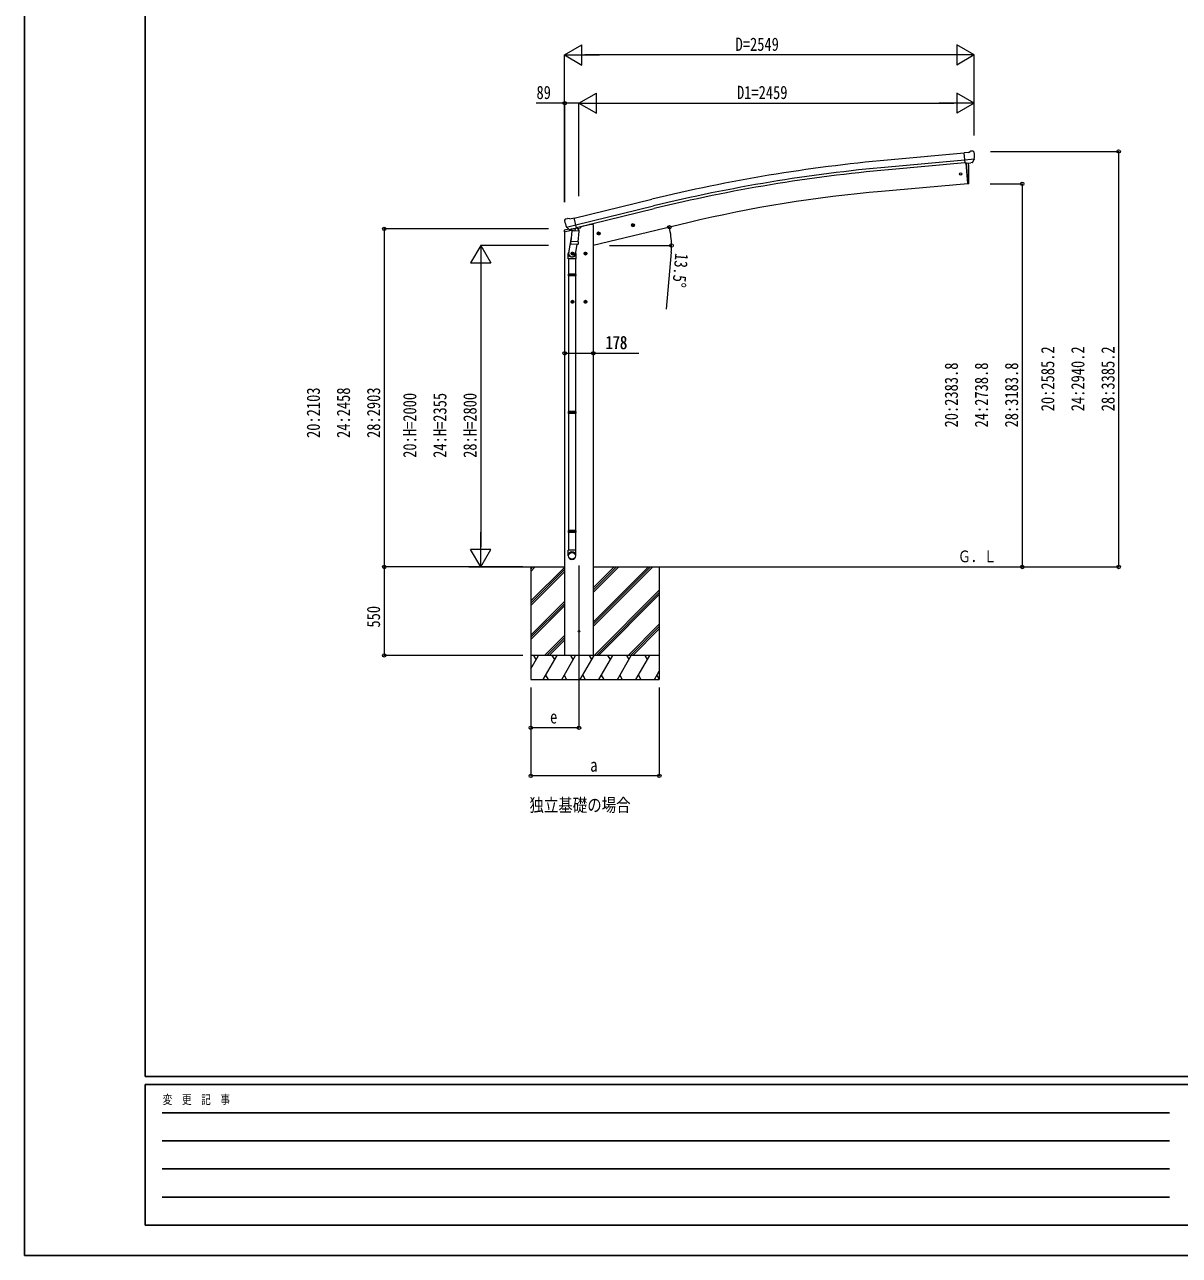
# Model space of a CAD drawing. Units: millimetres, scale not verified. Extents: x -10512 to 10512, y -7425 to 7425.
# Drawn here: x -10512 to -3325, y -7425 to 232 of the extents above; entities that cross this region are included whole.
import ezdxf
from ezdxf.enums import TextEntityAlignment as Align

# ---------------------------------------------------------------- set-up
doc = ezdxf.new("R2010")
doc.units = ezdxf.units.MM
doc.header["$LTSCALE"] = 30
doc.layers.add('0-2_USER1', color=92, linetype='Continuous')
doc.layers.add('0-7_YKK_ZWAK', color=134, linetype='Continuous')
for name, color, linetype, lineweight in [('0-3_YKK_12', 40, 'Continuous', 18), ('0-4_YKK_13', 120, 'Continuous', 18), ('0-5_YKK_A1', 120, 'Continuous', 18), ('0-6_YKK_D', 200, 'Continuous', 18)]:
    doc.layers.add(name, color=color, linetype=linetype, lineweight=lineweight)
doc.styles.add('ＭＳ ゴシック', font='')
doc.styles.get('ＭＳ ゴシック').set_extended_font_data('MS Gothic')

msp = doc.modelspace()

# ---------------------------------------------------------------- linework, layer by layer
at = {"layer": '0-3_YKK_12'}
msp.add_line((-7061.97, -3133.07), (-7061.97, -3892.28), dxfattribs=at)
at = {"layer": '0-4_YKK_13'}
for p, q in [((-4638.26, -563.51), (-4664.82, -565.83)), ((-4659.17, -630.49), (-4664.82, -565.83)), ((-4601.96, -605.8), (-4660.88, -610.95)), ((-4638.26, -563.51), (-4626.54, -556.74)), ((-4611.63, -555.16), (-4625.3, -556.35)), ((-4613.21, -625.28), (-4602.28, -606.35)), ((-4602.5, -560.91), (-4607.98, -556.31)), ((-4601.44, -562.95), (-4601.32, -564.29)), ((-4649.2, -629.62), (-4659.17, -630.49)), ((-4641.14, -756.21), (-4652.19, -629.88)), ((-4615.6, -626.68), (-4623.3, -627.36)), ((-4640.9, -758.98), (-4641.14, -756.21)), ((-4638.29, -758.59), (-4640.9, -758.98)), ((-7152.95, -987.69), (-7152.68, -988.84)), ((-7148.74, -979.11), (-7152.59, -985.41)), ((-7145.64, -976.87), (-7132.46, -973.7)), ((-7117.9, -976.38), (-7131.16, -973.68)), ((-7117.9, -976.38), (-7091.97, -970.15)), ((-7153.53, -1056.32), (-7110.5, -1045.99)), ((-7153.53, -1049.43), (-7153.53, -1056.32)), ((-7125.07, -1040.23), (-7151.23, -1046.51)), ((-7138.9, -1028), (-7081.39, -1014.19)), ((-7122.05, -1042.91), (-7138.43, -1028.42)), ((-7119.34, -1043.47), (-7111.82, -1041.67)), ((-7118.5, -1043.37), (-7116.97, -1043)), ((-7116.97, -1043), (-7080.27, -1034.19)), ((-7115.14, -1043.23), (-7115.19, -1043.97)), ((-7114.43, -1045.01), (-7088.62, -1051.45)), ((-7107.51, -1050.36), (-7112.19, -1117.19)), ((-7061.83, -1053.55), (-7107.51, -1050.36)), ((-7105.74, -1047.18), (-7105.97, -1050.46)), ((-7086.22, -1036.01), (-7087.24, -1050.62)), ((-7080.27, -1034.19), (-7078.74, -1033.82)), ((-7077.19, -1031.72), (-7076.24, -1031.78)), ((-7076.24, -1031.78), (-7062.93, -1047.1)), ((-7071.94, -1036.73), (-7052.81, -1032.14)), ((-7066.5, -1120.39), (-7061.83, -1053.55)), ((-7062.93, -1047.1), (-7063.37, -1053.44)), ((-7048.98, -1023.51), (-7048.98, -1027.27)), ((-6949.31, -1069.85), (-6929.87, -1065.18)), ((-6944.76, -1062.07), (-6946.89, -1069.27)), ((-6937.46, -1060.32), (-6944.76, -1062.07)), ((-6937.26, -1077.24), (-6941.92, -1057.79)), ((-6932.29, -1065.76), (-6937.46, -1060.32)), ((-6934.42, -1072.96), (-6932.29, -1065.76)), ((-6735.39, -1018.49), (-6715.94, -1013.82)), ((-6730.84, -1010.71), (-6732.97, -1017.91)), ((-6723.54, -1008.96), (-6730.84, -1010.71)), ((-6723.33, -1025.88), (-6728, -1006.43)), ((-6718.37, -1014.4), (-6723.54, -1008.96)), ((-6720.5, -1021.6), (-6718.37, -1014.4)), ((-7110.46, -1092.43), (-7126.37, -1188.6)), ((-7113.05, -1129.66), (-7112.17, -1117.19)), ((-7112.65, -1131.02), (-7112.65, -1131.02)), ((-7066.5, -1120.39), (-7112.19, -1117.19)), ((-7111.2, -1131.8), (-7069.51, -1134.71)), ((-7074.93, -1134.33), (-7085.67, -1197.92)), ((-7066.51, -1120.39), (-7067.4, -1133.08)), ((-7128.52, -1225.76), (-7128.52, -1191.41)), ((-7091.89, -1192.49), (-7111.89, -1192.49)), ((-7101.89, -1184.99), (-7108.39, -1188.74)), ((-7108.39, -1188.74), (-7108.39, -1196.25)), ((-7108.39, -1196.25), (-7101.89, -1200)), ((-7101.89, -1202.49), (-7101.89, -1182.49)), ((-7095.39, -1188.74), (-7101.89, -1184.99)), ((-7082.52, -1191.1), (-7082.52, -1225.76)), ((-7011.89, -1192.49), (-7031.89, -1192.49)), ((-7021.89, -1184.99), (-7028.39, -1188.74)), ((-7028.39, -1188.74), (-7028.39, -1196.25)), ((-7028.39, -1196.25), (-7021.89, -1200)), ((-7021.89, -1202.49), (-7021.89, -1182.49)), ((-7015.39, -1188.74), (-7021.89, -1184.99)), ((-7082.52, -1225.76), (-7128.52, -1225.76)), ((-7126.52, -1225.76), (-7126.52, -1319.76)), ((-7084.52, -1225.76), (-7084.52, -1319.76)), ((-7128.52, -1321.76), (-7127.52, -1319.76)), ((-7082.52, -1321.76), (-7128.52, -1321.76)), ((-7082.52, -1329.76), (-7128.52, -1329.76)), ((-7083.52, -1319.76), (-7127.52, -1319.76)), ((-7083.52, -1331.76), (-7127.52, -1331.76)), ((-7126.52, -1331.76), (-7126.52, -2175.95)), ((-7084.52, -1331.76), (-7084.52, -2175.95)), ((-7082.52, -1321.76), (-7083.52, -1319.76)), ((-7082.52, -1329.76), (-7083.52, -1331.76)), ((-7082.52, -1321.76), (-7082.52, -1329.76)), ((-7091.89, -1492.49), (-7111.89, -1492.49)), ((-7101.89, -1484.99), (-7108.39, -1488.74)), ((-7108.39, -1488.74), (-7108.39, -1496.25)), ((-7108.39, -1496.25), (-7101.89, -1500)), ((-7101.89, -1502.49), (-7101.89, -1482.49)), ((-7095.39, -1488.74), (-7101.89, -1484.99)), ((-7011.89, -1492.49), (-7031.89, -1492.49)), ((-7021.89, -1484.99), (-7028.39, -1488.74)), ((-7028.39, -1488.74), (-7028.39, -1496.25)), ((-7028.39, -1496.25), (-7021.89, -1500)), ((-7021.89, -1502.49), (-7021.89, -1482.49)), ((-7015.39, -1488.74), (-7021.89, -1484.99)), ((-7128.52, -2177.95), (-7127.52, -2175.95)), ((-7082.52, -2177.95), (-7128.52, -2177.95)), ((-7082.52, -2185.95), (-7128.52, -2185.95)), ((-7083.52, -2175.95), (-7127.52, -2175.95)), ((-7083.52, -2187.95), (-7127.52, -2187.95)), ((-7126.52, -2187.95), (-7126.52, -2916.13)), ((-7084.52, -2187.95), (-7084.52, -2916.13)), ((-7082.52, -2177.95), (-7083.52, -2175.95)), ((-7082.52, -2185.95), (-7083.52, -2187.95)), ((-7082.52, -2177.95), (-7082.52, -2185.95)), ((-7128.52, -2918.13), (-7127.52, -2916.13)), ((-7082.52, -2918.13), (-7128.52, -2918.13)), ((-7082.52, -2926.13), (-7128.52, -2926.13)), ((-7083.52, -2916.13), (-7127.52, -2916.13)), ((-7083.52, -2928.13), (-7127.52, -2928.13)), ((-7126.52, -2928.13), (-7126.52, -3038.13)), ((-7084.52, -2928.13), (-7084.52, -3038.13)), ((-7082.52, -2918.13), (-7083.52, -2916.13)), ((-7082.52, -2926.13), (-7083.52, -2928.13)), ((-7082.52, -2918.13), (-7082.52, -2926.13)), ((-7128.52, -3072.28), (-7128.52, -3038.13)), ((-7082.52, -3038.13), (-7128.52, -3038.13)), ((-7082.52, -3072.28), (-7082.52, -3038.13))]:
    msp.add_line(p, q, dxfattribs=at)
for points in [[(-4601.89, -605.17), (-4602.17, -606.15), (-4602.28, -606.35)], [(-4649.2, -629.62), (-4648.93, -629.69), (-4623.56, -627.47), (-4623.3, -627.36)], [(-4635.74, -755.76), (-4634.91, -730.13), (-4634.71, -703.64), (-4635.18, -677.15), (-4636.32, -650.68), (-4637.82, -628.72)], [(-7086.54, -1035.6), (-7076.81, -1033.27), (-7091.97, -970.15)], [(-7139.17, -1027.42), (-7138.59, -1028.26), (-7138.43, -1028.42)], [(-7086.54, -1035.6), (-7086.77, -1035.75), (-7111.54, -1041.7), (-7111.82, -1041.67)], [(-6946.89, -1069.27), (-6941.72, -1074.71), (-6934.42, -1072.96)], [(-6732.97, -1017.91), (-6727.8, -1023.35), (-6720.5, -1021.6)], [(-7101.89, -1200), (-7095.39, -1196.25), (-7095.39, -1188.74)], [(-7021.89, -1200), (-7015.39, -1196.25), (-7015.39, -1188.74)], [(-7128.52, -1321.76), (-7128.52, -1329.76), (-7127.52, -1331.76)], [(-7101.89, -1500), (-7095.39, -1496.25), (-7095.39, -1488.74)], [(-7021.89, -1500), (-7015.39, -1496.25), (-7015.39, -1488.74)], [(-7128.52, -2177.95), (-7128.52, -2185.95), (-7127.52, -2187.95)], [(-7128.52, -2918.13), (-7128.52, -2926.13), (-7127.52, -2928.13)]]:
    msp.add_lwpolyline(points, dxfattribs=at)
for centre, radius in [((-4686.45, -697.32), 6.5), ((-6939.59, -1067.51), 8.5), ((-6939.59, -1067.51), 7.7), ((-6939.59, -1067.51), 6.5), ((-6725.67, -1016.16), 8.5), ((-6725.67, -1016.16), 7.7), ((-6725.67, -1016.16), 6.5), ((-7101.89, -1192.49), 8.5), ((-7101.89, -1192.49), 7.7), ((-7101.89, -1192.49), 6.5), ((-7021.89, -1192.49), 8.5), ((-7021.89, -1192.49), 7.7), ((-7021.89, -1192.49), 6.5), ((-7101.89, -1492.49), 8.5), ((-7101.89, -1492.49), 7.7), ((-7101.89, -1492.49), 6.5), ((-7021.89, -1492.49), 8.5), ((-7021.89, -1492.49), 7.7), ((-7021.89, -1492.49), 6.5), ((-7061.97, -3542.26), 4.5)]:
    msp.add_circle(centre, radius, dxfattribs=at)
for centre, radius, start, end in [((-4625.04, -559.34), 3, 95, 120), ((-4611.2, -560.14), 5, 50.00648, 94.99352), ((-4802.95, -581.93), 202.4, 353.4085, 5), ((-4638.73, -755.63), 3, 278.50322, 357.46219), ((-6955.87, -941.59), 202.4, 193.5, 205.09125), ((-7144.47, -981.73), 5, 103.5, 148.5), ((-7131.76, -976.62), 3, 78.5, 103.5), ((-7150.53, -1049.43), 3, 103.5, 180), ((-7118.62, -1042.88), 0.5, 248.23754, 283.5), ((-7115.63, -1043.19), 0.5, 356, 103.5), ((-7114.19, -1044.04), 1, 176, 256), ((-7088.26, -1050.48), 1.03, 250.03897, 351.96569), ((-7085.62, -1036.09), 0.604, 100.59842, 172.20595), ((-7078.86, -1033.34), 0.5, 283.5, 318.76246), ((-7053.98, -1027.27), 5, 283.5, 0), ((-7111.11, -1129.83), 1.95, 175.04017, 217.47766), ((-7111.06, -1129.8), 2, 217.40962, 266), ((-7069.37, -1132.72), 2, 266, 349.46843), ((-7098.52, -1191.41), 30, 177.45142, 180)]:
    msp.add_arc(centre, radius, start, end, dxfattribs=at)
for centre, major_axis, ratio, start_param, end_param in [((-4597.11, -558.9), (-15.35, 3.44), 0.101033, 5.9751426, 5.9753737), ((-4604.43, -563.21), (2.71, -1.31), 0.997474, 0.5366567, 1.3225652), ((-4615.87, -623.69), (1.62, -2.54), 0.997631, 5.8041905, 5.8929484), ((-4615.94, -623.58), (-3.5, 2.17), 0.650902, 2.1145521, 2.1873627), ((-4615.81, -623.78), (1.62, -2.54), 0.997631, 5.965759, 6.7621801), ((-7150.03, -986.98), (-1.57, -2.57), 0.99628, 4.712389, 5.4996506), ((-7120.06, -1040.65), (-0.73, -2.92), 0.997631, 5.8041905, 6.6006116), ((-7120, -1040.42), (2.63, 3.16), 0.650902, 4.0958226, 4.1686332), ((-7120.04, -1040.55), (-0.73, -2.92), 0.997631, 0.3902369, 0.4789948), ((-7105.52, -1191.1), (23, 0), 0.996195, 2.5560258, 6.5663028), ((-7105.52, -1191.1), (21, 0), 0.996195, 2.9349147, 5.9512394), ((-7105.52, -3070.53), (-23, 0), 0.996195, 3.1415927, 6.2831853), ((-7105.52, -3072.28), (-23, 0), 0.996195, 3.1415927, 6.2831853), ((-7105.52, -3072.28), (0, -23.43), 0.981806, 4.712389, 7.8539816)]:
    msp.add_ellipse(centre, major_axis=major_axis, ratio=ratio, start_param=start_param, end_param=end_param, dxfattribs=at)
msp.add_ellipse((-7105.52, -3072.28), major_axis=(21, 0), ratio=0.996195, dxfattribs=at)
at = {"layer": '0-5_YKK_A1'}
for p, q in [((-4664.64, -567.9), (-5141.95, -611.18)), ((-4660.88, -610.89), (-5138.06, -654.16)), ((-4659.41, -627.67), (-5136.54, -670.93)), ((-4652.19, -629.88), (-4640.94, -758.48)), ((-4640.94, -758.48), (-5178.89, -805.55)), ((-7091.5, -972.11), (-6608.62, -854.63)), ((-7081.42, -1014.08), (-6598.42, -896.56)), ((-7077.49, -1030.45), (-6594.44, -912.93)), ((-7048.98, -1024.75), (-6996.97, -1012.26)), ((-6972.97, -1012.26), (-6996.97, -1012.26)), ((-6384.8, -1001.07), (-6972.97, -1142.27)), ((-6972.97, -1012.26), (-6972.97, -3692.26)), ((-7747.85, -3142.31), (-7150.97, -3142.31)), ((-7361.97, -3142.26), (-7361.97, -3842.26)), ((-7361.97, -3169.64), (-7334.58, -3142.26)), ((-7361.97, -3155.5), (-7348.73, -3142.26)), ((-7361.97, -3353.49), (-7150.97, -3142.49)), ((-7361.97, -3367.63), (-7150.97, -3156.63)), ((-7361.97, -3381.77), (-7150.97, -3170.77)), ((-6972.97, -3513.27), (-6601.95, -3142.26)), ((-6972.97, -3484.99), (-6630.24, -3142.26)), ((-6972.97, -3499.13), (-6616.09, -3142.26)), ((-6972.97, -3301.14), (-6814.08, -3142.26)), ((-6972.97, -3287), (-6828.23, -3142.26)), ((-6972.97, -3272.86), (-6842.37, -3142.26)), ((-6972.97, -3142.31), (-4386.52, -3142.31)), ((-6561.97, -3142.26), (-6561.97, -3842.26)), ((-6968.11, -3692.26), (-6561.97, -3286.12)), ((-7361.97, -3565.62), (-7150.97, -3354.62)), ((-7361.97, -3579.76), (-7150.97, -3368.76)), ((-6953.97, -3692.26), (-6561.97, -3300.26)), ((-6939.82, -3692.26), (-6561.97, -3314.4)), ((-7361.97, -3593.9), (-7150.97, -3382.9)), ((-6755.98, -3692.26), (-6561.97, -3498.25)), ((-6741.83, -3692.26), (-6561.97, -3512.39)), ((-7276.48, -3692.26), (-7150.97, -3566.75)), ((-7262.33, -3692.26), (-7150.97, -3580.89)), ((-7248.19, -3692.26), (-7150.97, -3595.04)), ((-6727.69, -3692.26), (-6561.97, -3526.54)), ((-6561.97, -3692.26), (-7361.97, -3692.26)), ((-7361.97, -3776.09), (-7313.57, -3692.26)), ((-7328.57, -3718.24), (-7343.57, -3692.26)), ((-7284.7, -3842.26), (-7198.1, -3692.26)), ((-7213.1, -3718.24), (-7228.1, -3692.26)), ((-7169.23, -3842.26), (-7082.63, -3692.26)), ((-7097.63, -3718.24), (-7112.63, -3692.26)), ((-7053.76, -3842.26), (-6967.16, -3692.26)), ((-6982.16, -3718.24), (-6997.16, -3692.26)), ((-6938.29, -3842.26), (-6851.69, -3692.26)), ((-6866.69, -3718.24), (-6881.69, -3692.26)), ((-6822.82, -3842.26), (-6736.22, -3692.26)), ((-6766.22, -3692.26), (-6751.22, -3718.24)), ((-6707.35, -3842.26), (-6620.75, -3692.26)), ((-6635.75, -3718.24), (-6650.75, -3692.26)), ((-7269.7, -3816.28), (-7254.7, -3842.26)), ((-7154.23, -3816.28), (-7139.23, -3842.26)), ((-7038.76, -3816.28), (-7023.76, -3842.26)), ((-6923.29, -3816.28), (-6908.29, -3842.26)), ((-6807.82, -3816.28), (-6792.82, -3842.26)), ((-6692.35, -3816.28), (-6677.35, -3842.26)), ((-6591.88, -3842.26), (-6561.97, -3790.45)), ((-6576.88, -3816.28), (-6561.97, -3842.11)), ((-7361.97, -3842.26), (-6561.97, -3842.26))]:
    msp.add_line(p, q, dxfattribs=at)
msp.add_lwpolyline([(-6972.97, -3692.26), (-7150.97, -3692.26), (-7150.97, -1055.7)], dxfattribs=at)
msp.add_circle((-7061.97, -3542.26), 5, dxfattribs=at)
for centre, radius, start, end in [((-4237.26, -10601.1), 10030.81, 95.17465, 103.67464), ((-4237.26, -10601.1), 9987.65, 95.17465, 103.67464), ((-4237.26, -10601.1), 9970.81, 95.17465, 103.67464), ((-4470.52, -8991.33), 8216.38, 94.94583, 103.47282)]:
    msp.add_arc(centre, radius, start, end, dxfattribs=at)
at = {"layer": '0-6_YKK_D'}
for p, q in [((-7151.49, 42.85), (-7043.23, 105.35)), ((-7043.23, -19.65), (-7043.23, 105.35)), ((-4602.95, 42.85), (-4711.2, 105.35)), ((-4711.2, 105.35), (-4711.2, -19.65)), ((-7151.49, -873.62), (-7151.49, 43.85)), ((-7151.49, 42.85), (-7043.23, -19.65)), ((-7151.49, 42.85), (-6934.98, 42.85)), ((-4727.95, 42.85), (-7026.49, 42.85)), ((-4602.95, 42.85), (-4819.45, 42.85)), ((-4602.95, 42.85), (-4711.2, -19.65)), ((-4602.95, -457.2), (-4602.95, 43.85)), ((-7061.97, -257.15), (-6953.71, -194.65)), ((-6953.71, -319.65), (-6953.71, -194.65)), ((-4602.95, -257.15), (-4711.2, -194.65)), ((-4711.2, -194.65), (-4711.2, -319.65)), ((-7150.97, -873.62), (-7150.97, -256.15)), ((-7061.97, -834.72), (-7061.97, -256.15)), ((-7061.97, -834.72), (-7061.97, -256.15)), ((-7061.97, -257.15), (-6953.71, -319.65)), ((-7061.97, -257.15), (-6845.46, -257.15)), ((-6936.97, -257.15), (-4727.95, -257.15)), ((-4602.95, -257.15), (-4819.45, -257.15)), ((-4602.95, -257.15), (-4711.2, -319.65)), ((-4602.95, -457.2), (-4602.95, -256.15)), ((-4501.02, -557.15), (-3701.95, -557.15)), ((-3702.95, -557.15), (-3702.95, -3142.31)), ((-4502.02, -758.48), (-4301.95, -758.48)), ((-4302.95, -758.48), (-4302.95, -3142.31)), ((-7252.02, -1039.3), (-8274.77, -1039.3)), ((-8273.77, -1039.3), (-8273.77, -3142.31)), ((-7673.77, -1142.31), (-7736.27, -1250.56)), ((-7252.02, -1142.31), (-7674.77, -1142.31)), ((-7673.77, -1142.31), (-7611.27, -1250.56)), ((-7673.77, -1142.31), (-7673.77, -1358.81)), ((-6871.92, -1142.26), (-6485.06, -1142.26)), ((-6487.92, -1184.72), (-6518.96, -1539.36)), ((-7736.27, -1250.56), (-7611.27, -1250.56)), ((-7673.77, -1267.31), (-7673.77, -3017.31)), ((-7673.77, -3142.31), (-7673.77, -2925.8)), ((-7673.77, -3142.31), (-7736.27, -3034.06)), ((-7611.27, -3034.06), (-7736.27, -3034.06)), ((-7673.77, -3142.31), (-7611.27, -3034.06)), ((-7748.85, -3142.31), (-8274.77, -3142.31)), ((-7411.94, -3142.31), (-8274.77, -3142.31)), ((-8273.77, -3142.31), (-8273.77, -3692.31)), ((-7746.85, -3142.31), (-7672.77, -3142.31)), ((-4501.02, -3142.31), (-4301.95, -3142.31)), ((-4501.02, -3142.31), (-3701.95, -3142.31)), ((-7411.94, -3692.31), (-8274.77, -3692.31)), ((-7361.97, -3892.28), (-7361.97, -4143.26)), ((-7361.97, -3892.28), (-7361.97, -4443.26)), ((-7061.97, -3892.28), (-7061.97, -4143.26)), ((-6561.97, -3892.28), (-6561.97, -4443.26)), ((-7061.97, -4142.26), (-7361.97, -4142.26)), ((-6561.97, -4442.26), (-7361.97, -4442.26))]:
    msp.add_line(p, q, dxfattribs=at)
for points in [[(-7061.97, -257.15), (-7150.97, -257.15), (-7327.47, -257.15)], [(-7150.92, -1812.95), (-6972.92, -1812.95), (-6690.42, -1812.95)], [(-7150.89, -1813), (-6972.89, -1813), (-6692.89, -1813)]]:
    msp.add_lwpolyline(points, dxfattribs=at)
for centre in [(-7150.97, -257.15), (-3702.95, -557.15), (-4302.95, -758.48), (-8273.77, -1039.3), (-6499.51, -1028.61), (-6486.06, -1142.26), (-7150.92, -1812.95), (-7150.89, -1813), (-6972.92, -1812.95), (-6972.89, -1813), (-8273.77, -3142.31), (-8273.77, -3142.31), (-4302.95, -3142.31), (-3702.95, -3142.31), (-8273.77, -3692.31), (-7361.97, -4142.26), (-7061.97, -4142.26), (-7361.97, -4442.26), (-6561.97, -4442.26)]:
    msp.add_circle(centre, 10.62, dxfattribs=at)
for start, end in [(0, 13.5), (354.99678, 0)]:
    msp.add_arc((-6972.92, -1142.26), 486.86, start, end, dxfattribs=at)
at = {"layer": '0-7_YKK_ZWAK'}
for p, q in [((-9762.45, -6312.5), (-9762.45, 6937.5)), ((9737.55, -6312.5), (-9762.45, -6312.5)), ((-3262.45, -6362.5), (-9762.45, -6362.5)), ((-9762.45, -7237.5), (-9762.45, -6362.5)), ((-9656.2, -6537.5), (-3387.45, -6537.5)), ((-9656.2, -6712.5), (-3387.45, -6712.5)), ((-9656.2, -6887.5), (-3387.45, -6887.5)), ((-9656.2, -7062.5), (-3387.45, -7062.5)), ((-9762.45, -7237.5), (-3262.45, -7237.5))]:
    msp.add_line(p, q, dxfattribs=at)
msp.add_lwpolyline([(-10512.5, -7425), (10512.5, -7425), (10512.5, 7425), (-10512.5, 7425)], close=True, dxfattribs=at)

# ---------------------------------------------------------------- texts
at = {"layer": '0-2_USER1', "style": 'ＭＳ ゴシック', "width": 0.8}
for s, height, p in [('Ｇ．Ｌ', 73.31, (-4703.2, -3135.1)), ('独立基礎の場合', 82.48, (-7370.57, -4689.47))]:
    msp.add_text(s, height=height, dxfattribs=at).set_placement(p, align=Align.BOTTOM_LEFT)
at = {"layer": '0-6_YKK_D', "style": 'ＭＳ ゴシック', "width": 0.8}
for s, p in [('D=2549', (-6087.22, 43.85)), ('89', (-7326.47, -256.15)), ('D1=2459', (-6078.46, -256.15)), ('178', (-6897.89, -1812)), ('178', (-6895.42, -1811.95)), ('e', (-7241.97, -4140.59)), ('a', (-6991.97, -4440.59))]:
    msp.add_text(s, height=82.48, dxfattribs=at).set_placement(p, align=Align.BOTTOM_LEFT)
for s, rotation, p in [('13.5°', 264.997, (-6487.01, -1185.8)), ('20:2585.2', 90, (-4078.95, -2173.73)), ('24:2940.2', 90, (-3891.45, -2173.73)), ('28:3385.2', 90, (-3703.95, -2173.73)), ('20:2383.8', 90, (-4678.95, -2274.4)), ('24:2738.8', 90, (-4491.45, -2274.4)), ('28:3183.8', 90, (-4303.95, -2274.4)), ('20:2103', 90, (-8649.77, -2339.81)), ('24:2458', 90, (-8462.27, -2339.81)), ('28:2903', 90, (-8274.77, -2339.81)), ('20:H=2000', 90, (-8049.77, -2463.31)), ('24:H=2355', 90, (-7862.27, -2463.31)), ('28:H=2800', 90, (-7674.77, -2463.31)), ('550', 90, (-8275.44, -3519.31))]:
    msp.add_text(s, height=82.48, rotation=rotation, dxfattribs=at).set_placement(p, align=Align.BOTTOM_LEFT)
at = {"layer": '0-7_YKK_ZWAK', "style": 'ＭＳ ゴシック', "width": 0.8}
msp.add_text('変  更  記  事', height=54.99, dxfattribs=at).set_placement((-9653.28, -6500), align=Align.BOTTOM_LEFT)

doc.saveas('drawing.dxf')
